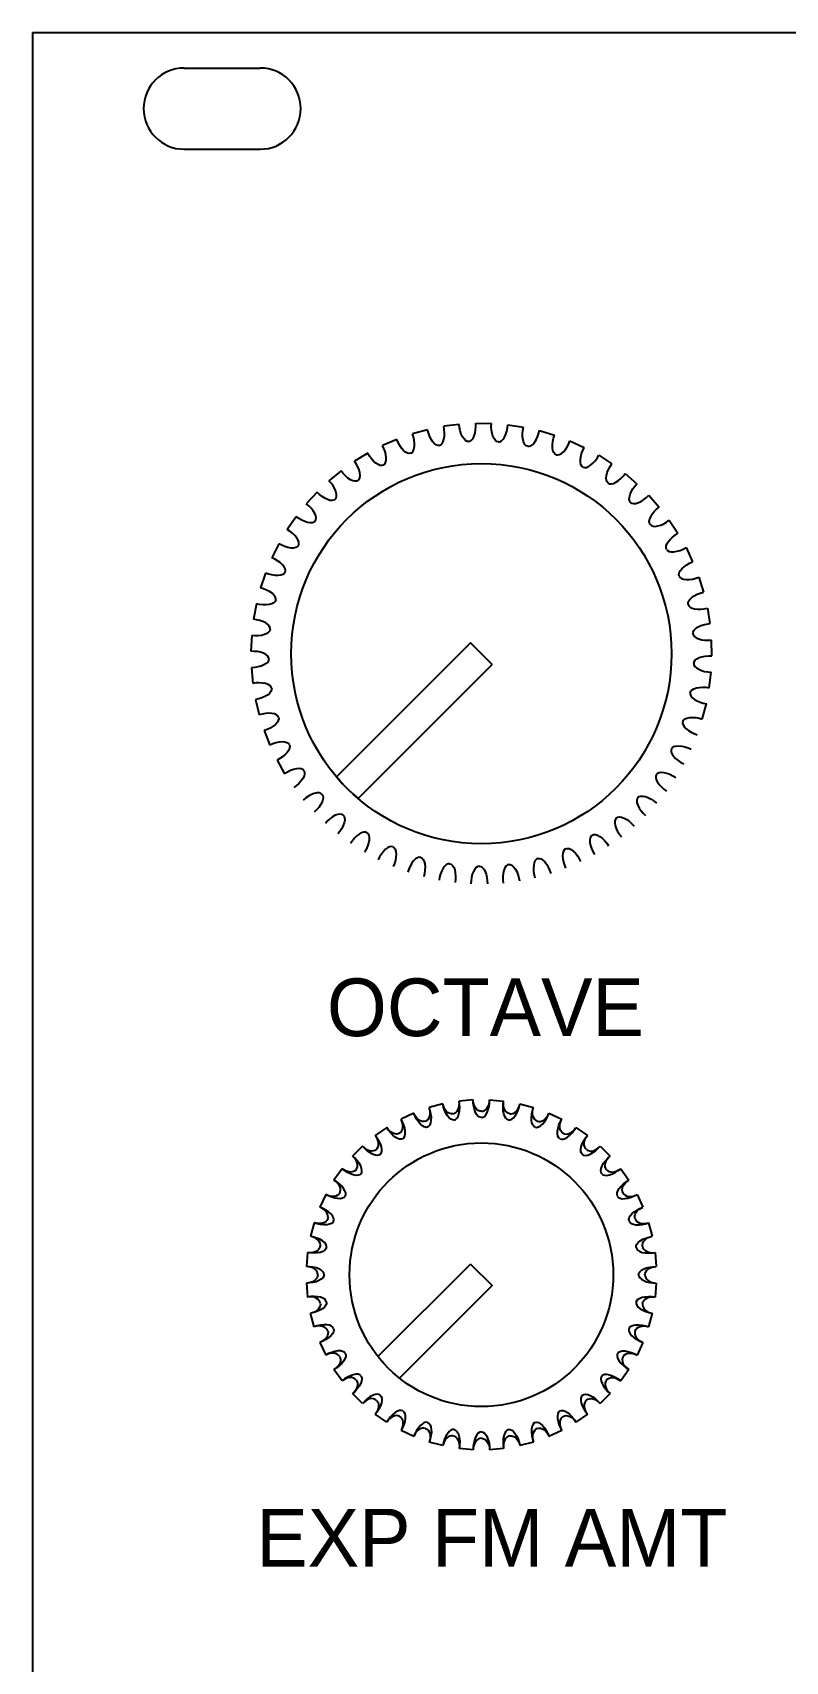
# Model space of a CAD drawing. Extents: x 0 to 71, y 0 to 128.
# Drawn here: x 0 to 29.7, y 64.2 to 128.5 of the extents above; entities that cross this region are included whole.
import ezdxf

# ---------------------------------------------------------------- set-up
doc = ezdxf.new("R2010")
doc.units = 0
doc.linetypes.add('BORDER', pattern=[0.875, 0.25, -0.125, 0.25, -0.125, 0, -0.125])
doc.layers.add('LAYER1', color=7, linetype='CONTINUOUS')
doc.styles.add('TEXT356457', font='txt', dxfattribs={"height": 0.2})
doc.styles.add('TEXT356472', font='txt', dxfattribs={"height": 0.2})

msp = doc.modelspace()

# ---------------------------------------------------------------- linework, layer by layer
at = {"layer": 'LAYER1', "color": 178}
for p, q in [((0, 128.5), (0, 0)), ((0, 128.5), (70.8, 128.5)), ((5.978, 127.1), (8.978, 127.1)), ((5.978, 127.1), (8.978, 127.1)), ((5.978, 123.9), (8.978, 123.9)), ((5.978, 123.9), (8.978, 123.9)), ((17.477, 113.089), (18.095, 113.077)), ((14.369, 112.453), (13.799, 112.212)), ((15.578, 112.834), (14.98, 112.675)), ((16.828, 113.043), (16.214, 112.969)), ((18.744, 113.031), (19.355, 112.933)), ((19.99, 112.798), (20.582, 112.616)), ((13.225, 111.907), (12.694, 111.589)), ((21.193, 112.394), (21.753, 112.131)), ((22.327, 111.826), (22.845, 111.488)), ((12.168, 111.207), (11.687, 110.819)), ((23.371, 111.106), (23.837, 110.699)), ((11.219, 110.367), (10.796, 109.915)), ((24.305, 110.247), (24.71, 109.78)), ((10.396, 109.403), (10.04, 108.897)), ((25.11, 109.267), (25.446, 108.748)), ((9.715, 108.334), (9.433, 107.783)), ((25.771, 108.185), (26.031, 107.624)), ((9.19, 107.181), (8.987, 106.596)), ((26.275, 107.021), (26.455, 106.429)), ((8.83, 105.965), (8.711, 105.358)), ((26.612, 105.798), (26.707, 105.187)), ((8.643, 104.712), (8.609, 104.094)), ((17.276, 104.424), (11.989, 99.138)), ((26.785, 103.922), (26.775, 104.54)), ((8.632, 103.444), (8.685, 102.828)), ((18.124, 103.576), (12.838, 98.289)), ((26.686, 102.658), (26.762, 103.272)), ((8.797, 102.188), (8.935, 101.585)), ((26.411, 101.421), (26.573, 102.018)), ((9.136, 100.966), (9.357, 100.388)), ((9.642, 99.804), (9.941, 99.262)), ((16.182, 86.239), (15.645, 86.095)), ((17.375, 86.4), (16.822, 86.352)), ((18.025, 86.4), (18.578, 86.352)), ((19.218, 86.239), (19.755, 86.095)), ((15.035, 85.873), (14.531, 85.638)), ((20.365, 85.873), (20.869, 85.638)), ((13.969, 85.313), (13.514, 84.995)), ((21.431, 85.313), (21.886, 84.995)), ((13.016, 84.577), (12.623, 84.184)), ((22.384, 84.577), (22.777, 84.184)), ((12.205, 83.686), (11.887, 83.232)), ((23.195, 83.686), (23.513, 83.232)), ((11.562, 82.669), (11.327, 82.165)), ((23.838, 82.669), (24.073, 82.165)), ((11.105, 81.555), (10.961, 81.018)), ((24.295, 81.555), (24.439, 81.018)), ((10.848, 80.378), (10.8, 79.825)), ((24.552, 80.378), (24.6, 79.825)), ((17.276, 79.924), (13.623, 76.272)), ((17.276, 79.924), (18.124, 79.076)), ((10.8, 79.175), (10.848, 78.622)), ((18.124, 79.076), (14.472, 75.423)), ((24.6, 79.175), (24.552, 78.622)), ((11.105, 77.446), (10.961, 77.982)), ((24.439, 77.982), (24.295, 77.446)), ((11.327, 76.835), (11.562, 76.332)), ((24.073, 76.835), (23.838, 76.332)), ((12.205, 75.314), (11.887, 75.769)), ((23.513, 75.769), (23.195, 75.314)), ((13.016, 74.423), (12.623, 74.816)), ((22.777, 74.816), (22.384, 74.423)), ((13.969, 73.687), (13.514, 74.005)), ((21.886, 74.005), (21.431, 73.687)), ((15.035, 73.127), (14.531, 73.362)), ((20.869, 73.362), (20.365, 73.127)), ((16.182, 72.761), (15.645, 72.905)), ((17.375, 72.6), (16.822, 72.648)), ((18.578, 72.648), (18.025, 72.6)), ((19.755, 72.905), (19.218, 72.761))]:
    msp.add_line(p, q, dxfattribs=at)
for points in [[(17.201, 112.368, 0), (17.259, 112.383, 0), (17.317, 112.425, 0), (17.371, 112.494, 0), (17.416, 112.588, 0), (17.45, 112.703, 0), (17.472, 112.83, 0), (17.48, 112.961, 0), (17.477, 113.089, 0)], [(14.914, 111.906, 0), (14.855, 111.897, 0), (14.785, 111.911, 0), (14.708, 111.952, 0), (14.628, 112.02, 0), (14.55, 112.111, 0), (14.479, 112.218, 0), (14.418, 112.335, 0), (14.369, 112.453, 0)], [(14.914, 111.906, 0), (14.966, 111.937, 0), (15.01, 111.993, 0), (15.042, 112.074, 0), (15.06, 112.177, 0), (15.061, 112.297, 0), (15.047, 112.425, 0), (15.019, 112.554, 0), (14.98, 112.675, 0)], [(16.042, 112.217, 0), (15.981, 112.216, 0), (15.914, 112.24, 0), (15.844, 112.291, 0), (15.774, 112.37, 0), (15.71, 112.47, 0), (15.654, 112.587, 0), (15.61, 112.711, 0), (15.578, 112.834, 0)], [(16.042, 112.217, 0), (16.097, 112.241, 0), (16.148, 112.29, 0), (16.192, 112.365, 0), (16.224, 112.465, 0), (16.242, 112.583, 0), (16.245, 112.712, 0), (16.235, 112.843, 0), (16.214, 112.969, 0)], [(17.201, 112.368, 0), (17.141, 112.375, 0), (17.079, 112.408, 0), (17.016, 112.469, 0), (16.958, 112.556, 0), (16.908, 112.665, 0), (16.869, 112.788, 0), (16.843, 112.917, 0), (16.828, 113.043, 0)], [(18.371, 112.356, 0), (18.313, 112.371, 0), (18.255, 112.413, 0), (18.201, 112.482, 0), (18.156, 112.576, 0), (18.121, 112.691, 0), (18.1, 112.818, 0), (18.092, 112.949, 0), (18.095, 113.077, 0)], [(18.371, 112.356, 0), (18.43, 112.363, 0), (18.493, 112.396, 0), (18.556, 112.457, 0), (18.614, 112.544, 0), (18.664, 112.653, 0), (18.703, 112.776, 0), (18.729, 112.905, 0), (18.744, 113.031, 0)], [(19.527, 112.181, 0), (19.472, 112.205, 0), (19.42, 112.254, 0), (19.377, 112.33, 0), (19.345, 112.429, 0), (19.327, 112.548, 0), (19.323, 112.677, 0), (19.334, 112.808, 0), (19.355, 112.933, 0)], [(19.527, 112.181, 0), (19.587, 112.18, 0), (19.654, 112.204, 0), (19.725, 112.256, 0), (19.794, 112.334, 0), (19.859, 112.435, 0), (19.915, 112.551, 0), (19.959, 112.675, 0), (19.99, 112.798, 0)], [(20.648, 111.847, 0), (20.596, 111.878, 0), (20.552, 111.934, 0), (20.52, 112.015, 0), (20.502, 112.118, 0), (20.501, 112.238, 0), (20.515, 112.366, 0), (20.543, 112.495, 0), (20.582, 112.616, 0)], [(13.841, 111.441, 0), (13.783, 111.424, 0), (13.712, 111.429, 0), (13.63, 111.459, 0), (13.542, 111.515, 0), (13.452, 111.594, 0), (13.366, 111.69, 0), (13.29, 111.797, 0), (13.225, 111.907, 0)], [(13.841, 111.441, 0), (13.888, 111.479, 0), (13.923, 111.541, 0), (13.944, 111.626, 0), (13.948, 111.73, 0), (13.932, 111.849, 0), (13.9, 111.974, 0), (13.854, 112.097, 0), (13.799, 112.212, 0)], [(20.648, 111.847, 0), (20.707, 111.838, 0), (20.777, 111.852, 0), (20.854, 111.894, 0), (20.934, 111.961, 0), (21.012, 112.052, 0), (21.083, 112.159, 0), (21.144, 112.276, 0), (21.193, 112.394, 0)], [(21.711, 111.36, 0), (21.665, 111.399, 0), (21.629, 111.46, 0), (21.608, 111.545, 0), (21.605, 111.649, 0), (21.62, 111.768, 0), (21.652, 111.893, 0), (21.698, 112.016, 0), (21.753, 112.131, 0)], [(21.711, 111.36, 0), (21.769, 111.343, 0), (21.84, 111.348, 0), (21.922, 111.378, 0), (22.01, 111.434, 0), (22.1, 111.513, 0), (22.186, 111.609, 0), (22.262, 111.716, 0), (22.327, 111.826, 0)], [(12.843, 110.832, 0), (12.788, 110.807, 0), (12.717, 110.801, 0), (12.632, 110.82, 0), (12.536, 110.863, 0), (12.436, 110.929, 0), (12.338, 111.012, 0), (12.248, 111.107, 0), (12.168, 111.207, 0)], [(12.843, 110.832, 0), (12.884, 110.876, 0), (12.911, 110.942, 0), (12.92, 111.029, 0), (12.908, 111.133, 0), (12.877, 111.248, 0), (12.827, 111.367, 0), (12.765, 111.483, 0), (12.694, 111.589, 0)], [(22.697, 110.731, 0), (22.656, 110.775, 0), (22.629, 110.841, 0), (22.62, 110.927, 0), (22.631, 111.032, 0), (22.663, 111.147, 0), (22.712, 111.266, 0), (22.775, 111.382, 0), (22.845, 111.488, 0)], [(11.939, 110.089, 0), (11.974, 110.139, 0), (11.991, 110.208, 0), (11.988, 110.295, 0), (11.962, 110.397, 0), (11.915, 110.506, 0), (11.849, 110.618, 0), (11.771, 110.723, 0), (11.687, 110.819, 0)], [(22.697, 110.731, 0), (22.751, 110.705, 0), (22.822, 110.7, 0), (22.907, 110.718, 0), (23.003, 110.761, 0), (23.103, 110.827, 0), (23.201, 110.911, 0), (23.292, 111.006, 0), (23.371, 111.106, 0)], [(23.585, 109.97, 0), (23.55, 110.019, 0), (23.533, 110.088, 0), (23.536, 110.175, 0), (23.562, 110.277, 0), (23.609, 110.387, 0), (23.675, 110.498, 0), (23.753, 110.604, 0), (23.837, 110.699, 0)], [(11.148, 109.228, 0), (11.175, 109.282, 0), (11.183, 109.353, 0), (11.167, 109.439, 0), (11.128, 109.536, 0), (11.066, 109.638, 0), (10.985, 109.739, 0), (10.893, 109.833, 0), (10.796, 109.915, 0)], [(11.939, 110.089, 0), (11.889, 110.057, 0), (11.819, 110.042, 0), (11.732, 110.048, 0), (11.632, 110.077, 0), (11.523, 110.129, 0), (11.415, 110.198, 0), (11.312, 110.279, 0), (11.219, 110.367, 0)], [(23.585, 109.97, 0), (23.635, 109.937, 0), (23.705, 109.922, 0), (23.792, 109.928, 0), (23.892, 109.958, 0), (24.001, 110.009, 0), (24.109, 110.078, 0), (24.212, 110.16, 0), (24.305, 110.247, 0)], [(11.148, 109.228, 0), (11.102, 109.189, 0), (11.036, 109.164, 0), (10.949, 109.159, 0), (10.845, 109.174, 0), (10.731, 109.209, 0), (10.613, 109.263, 0), (10.5, 109.329, 0), (10.396, 109.403, 0)], [(24.358, 109.093, 0), (24.331, 109.146, 0), (24.323, 109.217, 0), (24.339, 109.303, 0), (24.378, 109.4, 0), (24.441, 109.502, 0), (24.521, 109.603, 0), (24.613, 109.697, 0), (24.71, 109.78, 0)], [(24.358, 109.093, 0), (24.404, 109.053, 0), (24.471, 109.029, 0), (24.558, 109.023, 0), (24.661, 109.038, 0), (24.776, 109.073, 0), (24.893, 109.127, 0), (25.006, 109.193, 0), (25.11, 109.267, 0)], [(10.484, 108.266, 0), (10.503, 108.323, 0), (10.501, 108.394, 0), (10.474, 108.477, 0), (10.421, 108.567, 0), (10.345, 108.66, 0), (10.252, 108.749, 0), (10.148, 108.829, 0), (10.04, 108.897, 0)], [(25.002, 108.116, 0), (24.983, 108.173, 0), (24.985, 108.245, 0), (25.012, 108.327, 0), (25.065, 108.418, 0), (25.141, 108.51, 0), (25.234, 108.599, 0), (25.338, 108.68, 0), (25.446, 108.748, 0)], [(10.484, 108.266, 0), (10.444, 108.22, 0), (10.382, 108.187, 0), (10.296, 108.169, 0), (10.192, 108.169, 0), (10.073, 108.189, 0), (9.95, 108.225, 0), (9.828, 108.275, 0), (9.715, 108.334, 0)], [(25.002, 108.116, 0), (25.042, 108.071, 0), (25.105, 108.037, 0), (25.19, 108.019, 0), (25.295, 108.02, 0), (25.413, 108.039, 0), (25.536, 108.076, 0), (25.658, 108.126, 0), (25.771, 108.185, 0)], [(9.961, 107.22, 0), (9.972, 107.279, 0), (9.96, 107.349, 0), (9.921, 107.427, 0), (9.856, 107.51, 0), (9.768, 107.591, 0), (9.664, 107.666, 0), (9.549, 107.731, 0), (9.433, 107.783, 0)], [(25.504, 107.06, 0), (25.493, 107.119, 0), (25.505, 107.189, 0), (25.543, 107.268, 0), (25.608, 107.35, 0), (25.696, 107.431, 0), (25.801, 107.506, 0), (25.915, 107.571, 0), (26.031, 107.624, 0)], [(9.961, 107.22, 0), (9.928, 107.169, 0), (9.87, 107.127, 0), (9.788, 107.098, 0), (9.684, 107.084, 0), (9.565, 107.086, 0), (9.437, 107.105, 0), (9.31, 107.138, 0), (9.19, 107.181, 0)], [(25.504, 107.06, 0), (25.537, 107.01, 0), (25.594, 106.968, 0), (25.676, 106.938, 0), (25.78, 106.924, 0), (25.9, 106.927, 0), (26.027, 106.946, 0), (26.155, 106.978, 0), (26.275, 107.021, 0)], [(9.588, 106.111, 0), (9.562, 106.057, 0), (9.511, 106.007, 0), (9.434, 105.967, 0), (9.333, 105.938, 0), (9.214, 105.924, 0), (9.085, 105.925, 0), (8.955, 105.94, 0), (8.83, 105.965, 0)], [(9.588, 106.111, 0), (9.591, 106.172, 0), (9.569, 106.239, 0), (9.52, 106.312, 0), (9.444, 106.384, 0), (9.346, 106.452, 0), (9.232, 106.512, 0), (9.109, 106.56, 0), (8.987, 106.596, 0)], [(25.854, 105.944, 0), (25.851, 106.004, 0), (25.873, 106.072, 0), (25.922, 106.144, 0), (25.997, 106.217, 0), (26.096, 106.285, 0), (26.21, 106.344, 0), (26.332, 106.393, 0), (26.455, 106.429, 0)], [(25.854, 105.944, 0), (25.88, 105.89, 0), (25.931, 105.84, 0), (26.008, 105.799, 0), (26.109, 105.771, 0), (26.227, 105.757, 0), (26.356, 105.758, 0), (26.487, 105.773, 0), (26.612, 105.798, 0)], [(9.373, 104.962, 0), (9.355, 104.904, 0), (9.311, 104.848, 0), (9.241, 104.797, 0), (9.145, 104.755, 0), (9.029, 104.724, 0), (8.901, 104.708, 0), (8.77, 104.704, 0), (8.643, 104.712, 0)], [(9.373, 104.962, 0), (9.367, 105.022, 0), (9.336, 105.086, 0), (9.278, 105.151, 0), (9.193, 105.212, 0), (9.086, 105.266, 0), (8.964, 105.309, 0), (8.837, 105.34, 0), (8.711, 105.358, 0)], [(26.045, 104.79, 0), (26.051, 104.85, 0), (26.082, 104.915, 0), (26.14, 104.979, 0), (26.225, 105.04, 0), (26.332, 105.094, 0), (26.454, 105.137, 0), (26.581, 105.168, 0), (26.707, 105.187, 0)], [(26.045, 104.79, 0), (26.063, 104.733, 0), (26.107, 104.677, 0), (26.177, 104.626, 0), (26.273, 104.583, 0), (26.389, 104.553, 0), (26.517, 104.536, 0), (26.648, 104.532, 0), (26.775, 104.54, 0)], [(9.32, 103.794, 0), (9.306, 103.852, 0), (9.267, 103.911, 0), (9.2, 103.967, 0), (9.107, 104.016, 0), (8.994, 104.054, 0), (8.867, 104.08, 0), (8.737, 104.093, 0), (8.609, 104.094, 0)], [(18.124, 103.576, 0), (17.276, 104.424, 0), (11.989, 99.138, 0), (12.227, 98.873, 0), (12.476, 98.619, 0), (12.737, 98.377, 0), (12.838, 98.289, 0), (18.124, 103.576, 0)], [(9.32, 103.794, 0), (9.31, 103.734, 0), (9.275, 103.672, 0), (9.212, 103.612, 0), (9.123, 103.557, 0), (9.013, 103.511, 0), (8.888, 103.476, 0), (8.759, 103.454, 0), (8.632, 103.444, 0)], [(26.074, 103.621, 0), (26.088, 103.68, 0), (26.127, 103.739, 0), (26.194, 103.795, 0), (26.287, 103.844, 0), (26.4, 103.882, 0), (26.527, 103.908, 0), (26.657, 103.921, 0), (26.785, 103.922, 0)], [(26.074, 103.621, 0), (26.084, 103.562, 0), (26.119, 103.5, 0), (26.182, 103.44, 0), (26.271, 103.385, 0), (26.381, 103.338, 0), (26.506, 103.304, 0), (26.635, 103.282, 0), (26.762, 103.272, 0)], [(9.43, 102.629, 0), (9.409, 102.686, 0), (9.361, 102.739, 0), (9.287, 102.785, 0), (9.188, 102.82, 0), (9.071, 102.842, 0), (8.942, 102.85, 0), (8.811, 102.845, 0), (8.685, 102.828, 0)], [(9.43, 102.629, 0), (9.429, 102.569, 0), (9.403, 102.503, 0), (9.349, 102.434, 0), (9.268, 102.367, 0), (9.165, 102.306, 0), (9.047, 102.255, 0), (8.922, 102.215, 0), (8.797, 102.188, 0)], [(25.94, 102.46, 0), (25.962, 102.516, 0), (26.009, 102.569, 0), (26.083, 102.615, 0), (26.182, 102.65, 0), (26.299, 102.672, 0), (26.428, 102.68, 0), (26.559, 102.675, 0), (26.686, 102.658, 0)], [(25.94, 102.46, 0), (25.941, 102.399, 0), (25.967, 102.333, 0), (26.021, 102.265, 0), (26.102, 102.198, 0), (26.205, 102.137, 0), (26.323, 102.085, 0), (26.448, 102.045, 0), (26.573, 102.018, 0)], [(9.702, 101.492, 0), (9.672, 101.544, 0), (9.618, 101.59, 0), (9.538, 101.626, 0), (9.435, 101.647, 0), (9.316, 101.652, 0), (9.187, 101.642, 0), (9.058, 101.619, 0), (8.935, 101.585, 0)], [(9.702, 101.492, 0), (9.709, 101.432, 0), (9.692, 101.363, 0), (9.648, 101.287, 0), (9.578, 101.21, 0), (9.484, 101.135, 0), (9.374, 101.068, 0), (9.256, 101.011, 0), (9.136, 100.966, 0)], [(25.645, 101.328, 0), (25.638, 101.268, 0), (25.655, 101.199, 0), (25.699, 101.123, 0), (25.769, 101.046, 0), (25.863, 100.971, 0), (25.973, 100.904, 0), (26.091, 100.847, 0), (26.21, 100.802, 0)], [(25.645, 101.328, 0), (25.675, 101.38, 0), (25.729, 101.426, 0), (25.809, 101.462, 0), (25.911, 101.483, 0), (26.031, 101.489, 0), (26.159, 101.479, 0), (26.289, 101.455, 0), (26.411, 101.421, 0)], [(10.128, 100.403, 0), (10.092, 100.451, 0), (10.032, 100.489, 0), (9.948, 100.513, 0), (9.843, 100.52, 0), (9.724, 100.508, 0), (9.598, 100.481, 0), (9.474, 100.439, 0), (9.357, 100.388, 0)], [(10.128, 100.403, 0), (10.144, 100.345, 0), (10.137, 100.274, 0), (10.104, 100.193, 0), (10.045, 100.107, 0), (9.963, 100.02, 0), (9.863, 99.937, 0), (9.754, 99.865, 0), (9.642, 99.804, 0)], [(25.196, 100.248, 0), (25.181, 100.19, 0), (25.188, 100.119, 0), (25.221, 100.038, 0), (25.28, 99.952, 0), (25.362, 99.865, 0), (25.461, 99.783, 0), (25.571, 99.71, 0), (25.683, 99.649, 0)], [(25.196, 100.248, 0), (25.232, 100.296, 0), (25.293, 100.334, 0), (25.376, 100.358, 0), (25.481, 100.365, 0), (25.6, 100.354, 0), (25.726, 100.326, 0), (25.851, 100.284, 0), (25.968, 100.233, 0)], [(10.703, 99.384, 0), (10.66, 99.427, 0), (10.595, 99.456, 0), (10.509, 99.468, 0), (10.404, 99.46, 0), (10.288, 99.432, 0), (10.167, 99.387, 0), (10.049, 99.329, 0), (9.941, 99.262, 0)], [(10.703, 99.384, 0), (10.726, 99.329, 0), (10.729, 99.258, 0), (10.708, 99.173, 0), (10.661, 99.079, 0), (10.592, 98.981, 0), (10.505, 98.886, 0), (10.407, 98.799, 0), (10.304, 98.723, 0)], [(24.601, 99.241, 0), (24.577, 99.186, 0), (24.575, 99.115, 0), (24.596, 99.03, 0), (24.642, 98.936, 0), (24.712, 98.839, 0), (24.799, 98.743, 0), (24.897, 98.656, 0), (24.999, 98.58, 0)], [(24.601, 99.241, 0), (24.644, 99.284, 0), (24.708, 99.313, 0), (24.795, 99.325, 0), (24.899, 99.317, 0), (25.016, 99.29, 0), (25.137, 99.244, 0), (25.254, 99.186, 0), (25.363, 99.119, 0)], [(11.413, 98.455, 0), (11.365, 98.491, 0), (11.297, 98.511, 0), (11.209, 98.511, 0), (11.107, 98.489, 0), (10.996, 98.445, 0), (10.882, 98.384, 0), (10.774, 98.31, 0), (10.676, 98.228, 0)], [(11.413, 98.455, 0), (11.444, 98.404, 0), (11.457, 98.334, 0), (11.447, 98.247, 0), (11.415, 98.147, 0), (11.36, 98.041, 0), (11.287, 97.935, 0), (11.201, 97.835, 0), (11.111, 97.745, 0)], [(23.871, 98.327, 0), (23.841, 98.276, 0), (23.828, 98.206, 0), (23.837, 98.119, 0), (23.87, 98.019, 0), (23.925, 97.913, 0), (23.998, 97.807, 0), (24.083, 97.707, 0), (24.174, 97.617, 0)], [(23.871, 98.327, 0), (23.92, 98.363, 0), (23.988, 98.383, 0), (24.075, 98.383, 0), (24.178, 98.361, 0), (24.289, 98.317, 0), (24.402, 98.256, 0), (24.511, 98.182, 0), (24.609, 98.1, 0)], [(12.246, 97.634, 0), (12.193, 97.663, 0), (12.123, 97.674, 0), (12.037, 97.661, 0), (11.938, 97.625, 0), (11.834, 97.566, 0), (11.73, 97.49, 0), (11.633, 97.401, 0), (11.547, 97.307, 0)], [(12.246, 97.634, 0), (12.284, 97.587, 0), (12.306, 97.52, 0), (12.309, 97.433, 0), (12.29, 97.33, 0), (12.251, 97.217, 0), (12.193, 97.101, 0), (12.123, 96.99, 0), (12.045, 96.889, 0)], [(23.022, 97.524, 0), (22.984, 97.477, 0), (22.962, 97.409, 0), (22.959, 97.322, 0), (22.978, 97.219, 0), (23.017, 97.106, 0), (23.075, 96.99, 0), (23.145, 96.879, 0), (23.223, 96.778, 0)], [(23.022, 97.524, 0), (23.075, 97.553, 0), (23.145, 97.563, 0), (23.231, 97.55, 0), (23.33, 97.514, 0), (23.434, 97.456, 0), (23.538, 97.379, 0), (23.635, 97.29, 0), (23.721, 97.196, 0)], [(13.185, 96.937, 0), (13.129, 96.959, 0), (13.058, 96.959, 0), (12.974, 96.935, 0), (12.882, 96.885, 0), (12.786, 96.813, 0), (12.694, 96.722, 0), (12.611, 96.621, 0), (12.539, 96.516, 0)], [(13.185, 96.937, 0), (13.229, 96.896, 0), (13.26, 96.832, 0), (13.275, 96.746, 0), (13.271, 96.642, 0), (13.248, 96.524, 0), (13.207, 96.402, 0), (13.153, 96.282, 0), (13.09, 96.171, 0)], [(14.212, 96.378, 0), (14.153, 96.391, 0), (14.083, 96.381, 0), (14.003, 96.346, 0), (13.919, 96.284, 0), (13.835, 96.199, 0), (13.756, 96.096, 0), (13.687, 95.984, 0), (13.63, 95.87, 0)], [(14.212, 96.378, 0), (14.261, 96.343, 0), (14.301, 96.284, 0), (14.328, 96.201, 0), (14.338, 96.097, 0), (14.332, 95.977, 0), (14.308, 95.851, 0), (14.271, 95.724, 0), (14.224, 95.606, 0)], [(22.069, 96.846, 0), (22.025, 96.805, 0), (21.993, 96.741, 0), (21.978, 96.655, 0), (21.983, 96.55, 0), (22.006, 96.433, 0), (22.047, 96.311, 0), (22.101, 96.191, 0), (22.164, 96.08, 0)], [(22.069, 96.846, 0), (22.125, 96.867, 0), (22.196, 96.868, 0), (22.28, 96.843, 0), (22.372, 96.794, 0), (22.467, 96.721, 0), (22.559, 96.631, 0), (22.643, 96.53, 0), (22.715, 96.425, 0)], [(15.307, 95.966, 0), (15.247, 95.971, 0), (15.178, 95.952, 0), (15.104, 95.906, 0), (15.029, 95.833, 0), (14.958, 95.737, 0), (14.894, 95.624, 0), (14.842, 95.504, 0), (14.801, 95.383, 0)], [(15.307, 95.966, 0), (15.36, 95.939, 0), (15.408, 95.886, 0), (15.446, 95.808, 0), (15.471, 95.706, 0), (15.481, 95.587, 0), (15.475, 95.458, 0), (15.456, 95.328, 0), (15.426, 95.204, 0)], [(19.928, 95.919, 0), (19.874, 95.891, 0), (19.826, 95.839, 0), (19.788, 95.76, 0), (19.763, 95.658, 0), (19.753, 95.539, 0), (19.759, 95.41, 0), (19.778, 95.28, 0), (19.808, 95.156, 0)], [(19.928, 95.919, 0), (19.988, 95.924, 0), (20.056, 95.905, 0), (20.13, 95.858, 0), (20.205, 95.785, 0), (20.276, 95.689, 0), (20.34, 95.577, 0), (20.393, 95.456, 0), (20.433, 95.336, 0)], [(21.031, 96.308, 0), (20.981, 96.273, 0), (20.941, 96.214, 0), (20.915, 96.131, 0), (20.904, 96.027, 0), (20.911, 95.907, 0), (20.934, 95.78, 0), (20.972, 95.654, 0), (21.018, 95.536, 0)], [(21.031, 96.308, 0), (21.089, 96.321, 0), (21.16, 96.311, 0), (21.239, 96.276, 0), (21.324, 96.214, 0), (21.408, 96.129, 0), (21.487, 96.026, 0), (21.555, 95.914, 0), (21.612, 95.8, 0)], [(16.448, 95.712, 0), (16.388, 95.708, 0), (16.323, 95.679, 0), (16.256, 95.623, 0), (16.192, 95.54, 0), (16.135, 95.435, 0), (16.087, 95.315, 0), (16.052, 95.189, 0), (16.029, 95.064, 0)], [(16.448, 95.712, 0), (16.505, 95.692, 0), (16.56, 95.646, 0), (16.608, 95.574, 0), (16.647, 95.476, 0), (16.673, 95.36, 0), (16.686, 95.231, 0), (16.685, 95.1, 0), (16.673, 94.973, 0)], [(17.614, 95.618, 0), (17.555, 95.606, 0), (17.494, 95.569, 0), (17.436, 95.504, 0), (17.384, 95.413, 0), (17.342, 95.301, 0), (17.312, 95.175, 0), (17.294, 95.045, 0), (17.289, 94.918, 0)], [(17.614, 95.618, 0), (17.673, 95.606, 0), (17.733, 95.569, 0), (17.792, 95.504, 0), (17.844, 95.413, 0), (17.886, 95.301, 0), (17.916, 95.175, 0), (17.933, 95.045, 0), (17.939, 94.918, 0)], [(18.781, 95.688, 0), (18.724, 95.668, 0), (18.67, 95.622, 0), (18.621, 95.55, 0), (18.582, 95.452, 0), (18.556, 95.336, 0), (18.544, 95.207, 0), (18.544, 95.076, 0), (18.557, 94.949, 0)], [(18.781, 95.688, 0), (18.841, 95.684, 0), (18.906, 95.655, 0), (18.973, 95.599, 0), (19.037, 95.516, 0), (19.095, 95.411, 0), (19.142, 95.291, 0), (19.177, 95.165, 0), (19.2, 95.04, 0)], [(15.494, 85.561, 0), (15.547, 85.588, 0), (15.596, 85.632, 0), (15.636, 85.691, 0), (15.665, 85.764, 0), (15.68, 85.846, 0), (15.681, 85.932, 0), (15.668, 86.016, 0), (15.645, 86.095, 0)], [(15.579, 85.326, 0), (15.631, 85.357, 0), (15.675, 85.413, 0), (15.708, 85.494, 0), (15.725, 85.598, 0), (15.727, 85.717, 0), (15.712, 85.845, 0), (15.684, 85.974, 0), (15.645, 86.095, 0)], [(16.58, 85.852, 0), (16.52, 85.849, 0), (16.457, 85.862, 0), (16.392, 85.893, 0), (16.331, 85.942, 0), (16.277, 86.006, 0), (16.233, 86.08, 0), (16.201, 86.159, 0), (16.182, 86.239, 0)], [(16.623, 85.606, 0), (16.563, 85.607, 0), (16.497, 85.634, 0), (16.428, 85.687, 0), (16.361, 85.768, 0), (16.3, 85.871, 0), (16.249, 85.989, 0), (16.209, 86.114, 0), (16.182, 86.239, 0)], [(16.58, 85.852, 0), (16.637, 85.87, 0), (16.692, 85.904, 0), (16.742, 85.955, 0), (16.783, 86.022, 0), (16.812, 86.1, 0), (16.828, 86.185, 0), (16.831, 86.27, 0), (16.822, 86.352, 0)], [(16.623, 85.606, 0), (16.68, 85.628, 0), (16.733, 85.675, 0), (16.779, 85.749, 0), (16.814, 85.848, 0), (16.836, 85.965, 0), (16.844, 86.094, 0), (16.839, 86.225, 0), (16.822, 86.352, 0)], [(17.7, 85.7, 0), (17.641, 85.712, 0), (17.58, 85.749, 0), (17.522, 85.814, 0), (17.47, 85.905, 0), (17.428, 86.017, 0), (17.398, 86.143, 0), (17.38, 86.273, 0), (17.375, 86.4, 0)], [(17.7, 85.95, 0), (17.641, 85.958, 0), (17.58, 85.982, 0), (17.522, 86.023, 0), (17.47, 86.082, 0), (17.428, 86.154, 0), (17.398, 86.235, 0), (17.38, 86.318, 0), (17.375, 86.4, 0)], [(17.7, 85.7, 0), (17.759, 85.712, 0), (17.82, 85.749, 0), (17.878, 85.814, 0), (17.93, 85.905, 0), (17.972, 86.017, 0), (18.002, 86.143, 0), (18.02, 86.273, 0), (18.025, 86.4, 0)], [(17.7, 85.95, 0), (17.759, 85.958, 0), (17.82, 85.982, 0), (17.878, 86.023, 0), (17.93, 86.082, 0), (17.972, 86.154, 0), (18.002, 86.235, 0), (18.02, 86.318, 0), (18.025, 86.4, 0)], [(18.777, 85.606, 0), (18.72, 85.628, 0), (18.667, 85.675, 0), (18.621, 85.749, 0), (18.586, 85.848, 0), (18.564, 85.965, 0), (18.556, 86.094, 0), (18.561, 86.225, 0), (18.578, 86.352, 0)], [(18.82, 85.852, 0), (18.763, 85.87, 0), (18.708, 85.904, 0), (18.658, 85.955, 0), (18.617, 86.022, 0), (18.588, 86.1, 0), (18.572, 86.185, 0), (18.569, 86.27, 0), (18.578, 86.352, 0)], [(18.777, 85.606, 0), (18.837, 85.607, 0), (18.903, 85.634, 0), (18.972, 85.687, 0), (19.039, 85.768, 0), (19.1, 85.871, 0), (19.151, 85.989, 0), (19.191, 86.114, 0), (19.218, 86.239, 0)], [(18.82, 85.852, 0), (18.88, 85.849, 0), (18.943, 85.862, 0), (19.008, 85.893, 0), (19.069, 85.942, 0), (19.123, 86.006, 0), (19.167, 86.08, 0), (19.199, 86.159, 0), (19.218, 86.239, 0)], [(19.821, 85.326, 0), (19.769, 85.357, 0), (19.725, 85.413, 0), (19.692, 85.494, 0), (19.675, 85.598, 0), (19.673, 85.717, 0), (19.688, 85.845, 0), (19.716, 85.974, 0), (19.755, 86.095, 0)], [(19.906, 85.561, 0), (19.853, 85.588, 0), (19.804, 85.632, 0), (19.764, 85.691, 0), (19.735, 85.764, 0), (19.72, 85.846, 0), (19.719, 85.932, 0), (19.732, 86.016, 0), (19.755, 86.095, 0)], [(14.475, 85.086, 0), (14.522, 85.122, 0), (14.563, 85.173, 0), (14.592, 85.238, 0), (14.608, 85.315, 0), (14.609, 85.398, 0), (14.594, 85.483, 0), (14.568, 85.565, 0), (14.531, 85.638, 0)], [(14.6, 84.869, 0), (14.645, 84.909, 0), (14.679, 84.972, 0), (14.697, 85.057, 0), (14.696, 85.162, 0), (14.677, 85.28, 0), (14.64, 85.404, 0), (14.59, 85.525, 0), (14.531, 85.638, 0)], [(15.494, 85.561, 0), (15.436, 85.548, 0), (15.371, 85.55, 0), (15.302, 85.569, 0), (15.233, 85.606, 0), (15.169, 85.66, 0), (15.113, 85.725, 0), (15.068, 85.798, 0), (15.035, 85.873, 0)], [(15.579, 85.326, 0), (15.52, 85.317, 0), (15.45, 85.331, 0), (15.373, 85.373, 0), (15.293, 85.44, 0), (15.215, 85.531, 0), (15.144, 85.639, 0), (15.083, 85.755, 0), (15.035, 85.873, 0)], [(19.821, 85.326, 0), (19.88, 85.317, 0), (19.95, 85.331, 0), (20.027, 85.373, 0), (20.107, 85.44, 0), (20.185, 85.531, 0), (20.256, 85.639, 0), (20.317, 85.755, 0), (20.365, 85.873, 0)], [(19.906, 85.561, 0), (19.964, 85.548, 0), (20.029, 85.55, 0), (20.098, 85.569, 0), (20.167, 85.606, 0), (20.231, 85.66, 0), (20.287, 85.725, 0), (20.332, 85.798, 0), (20.365, 85.873, 0)], [(20.8, 84.869, 0), (20.755, 84.909, 0), (20.721, 84.972, 0), (20.703, 85.057, 0), (20.704, 85.162, 0), (20.723, 85.28, 0), (20.76, 85.404, 0), (20.81, 85.525, 0), (20.869, 85.638, 0)], [(20.925, 85.086, 0), (20.878, 85.122, 0), (20.837, 85.173, 0), (20.808, 85.238, 0), (20.792, 85.315, 0), (20.791, 85.398, 0), (20.806, 85.483, 0), (20.832, 85.565, 0), (20.869, 85.638, 0)], [(13.554, 84.441, 0), (13.594, 84.485, 0), (13.625, 84.542, 0), (13.643, 84.612, 0), (13.645, 84.69, 0), (13.631, 84.772, 0), (13.603, 84.853, 0), (13.562, 84.929, 0), (13.514, 84.995, 0)], [(13.715, 84.25, 0), (13.752, 84.297, 0), (13.775, 84.364, 0), (13.778, 84.451, 0), (13.759, 84.554, 0), (13.719, 84.667, 0), (13.662, 84.783, 0), (13.591, 84.894, 0), (13.514, 84.995, 0)], [(14.475, 85.086, 0), (14.42, 85.063, 0), (14.356, 85.054, 0), (14.284, 85.061, 0), (14.21, 85.085, 0), (14.138, 85.126, 0), (14.071, 85.181, 0), (14.014, 85.245, 0), (13.969, 85.313, 0)], [(14.6, 84.869, 0), (14.543, 84.85, 0), (14.472, 84.852, 0), (14.389, 84.879, 0), (14.298, 84.932, 0), (14.206, 85.008, 0), (14.117, 85.102, 0), (14.037, 85.206, 0), (13.969, 85.313, 0)], [(20.8, 84.869, 0), (20.857, 84.85, 0), (20.928, 84.852, 0), (21.011, 84.879, 0), (21.102, 84.932, 0), (21.194, 85.008, 0), (21.283, 85.102, 0), (21.363, 85.206, 0), (21.431, 85.313, 0)], [(20.925, 85.086, 0), (20.98, 85.063, 0), (21.044, 85.054, 0), (21.116, 85.061, 0), (21.19, 85.085, 0), (21.262, 85.126, 0), (21.329, 85.181, 0), (21.386, 85.245, 0), (21.431, 85.313, 0)], [(21.685, 84.25, 0), (21.648, 84.297, 0), (21.625, 84.364, 0), (21.622, 84.451, 0), (21.641, 84.554, 0), (21.681, 84.667, 0), (21.738, 84.783, 0), (21.809, 84.894, 0), (21.886, 84.995, 0)], [(21.846, 84.441, 0), (21.806, 84.485, 0), (21.775, 84.542, 0), (21.757, 84.612, 0), (21.755, 84.69, 0), (21.769, 84.772, 0), (21.797, 84.853, 0), (21.838, 84.929, 0), (21.886, 84.995, 0)], [(12.759, 83.646, 0), (12.791, 83.696, 0), (12.812, 83.758, 0), (12.817, 83.829, 0), (12.806, 83.907, 0), (12.778, 83.985, 0), (12.735, 84.06, 0), (12.682, 84.128, 0), (12.623, 84.184, 0)], [(12.951, 83.485, 0), (12.98, 83.538, 0), (12.99, 83.609, 0), (12.977, 83.695, 0), (12.941, 83.793, 0), (12.882, 83.898, 0), (12.806, 84.001, 0), (12.717, 84.098, 0), (12.623, 84.184, 0)], [(13.554, 84.441, 0), (13.504, 84.409, 0), (13.442, 84.388, 0), (13.371, 84.383, 0), (13.293, 84.394, 0), (13.215, 84.422, 0), (13.14, 84.465, 0), (13.073, 84.518, 0), (13.016, 84.577, 0)], [(13.715, 84.25, 0), (13.662, 84.221, 0), (13.592, 84.21, 0), (13.505, 84.223, 0), (13.407, 84.259, 0), (13.303, 84.318, 0), (13.199, 84.394, 0), (13.102, 84.483, 0), (13.016, 84.577, 0)], [(21.685, 84.25, 0), (21.738, 84.221, 0), (21.808, 84.21, 0), (21.895, 84.223, 0), (21.993, 84.259, 0), (22.097, 84.318, 0), (22.201, 84.394, 0), (22.298, 84.483, 0), (22.384, 84.577, 0)], [(21.846, 84.441, 0), (21.896, 84.409, 0), (21.958, 84.388, 0), (22.029, 84.383, 0), (22.107, 84.394, 0), (22.185, 84.422, 0), (22.26, 84.465, 0), (22.327, 84.518, 0), (22.384, 84.577, 0)], [(22.449, 83.485, 0), (22.42, 83.538, 0), (22.41, 83.609, 0), (22.423, 83.695, 0), (22.459, 83.793, 0), (22.518, 83.898, 0), (22.594, 84.001, 0), (22.683, 84.098, 0), (22.777, 84.184, 0)], [(22.641, 83.646, 0), (22.609, 83.696, 0), (22.588, 83.758, 0), (22.583, 83.829, 0), (22.594, 83.907, 0), (22.622, 83.985, 0), (22.665, 84.06, 0), (22.718, 84.128, 0), (22.777, 84.184, 0)], [(12.759, 83.646, 0), (12.715, 83.606, 0), (12.658, 83.575, 0), (12.589, 83.557, 0), (12.51, 83.555, 0), (12.428, 83.569, 0), (12.347, 83.597, 0), (12.272, 83.638, 0), (12.205, 83.686, 0)], [(12.951, 83.485, 0), (12.904, 83.448, 0), (12.836, 83.425, 0), (12.749, 83.423, 0), (12.646, 83.441, 0), (12.533, 83.481, 0), (12.417, 83.538, 0), (12.306, 83.609, 0), (12.205, 83.686, 0)], [(22.449, 83.485, 0), (22.496, 83.448, 0), (22.564, 83.425, 0), (22.651, 83.423, 0), (22.754, 83.441, 0), (22.867, 83.481, 0), (22.983, 83.538, 0), (23.094, 83.609, 0), (23.195, 83.686, 0)], [(22.641, 83.646, 0), (22.685, 83.606, 0), (22.742, 83.575, 0), (22.811, 83.557, 0), (22.89, 83.555, 0), (22.972, 83.569, 0), (23.053, 83.597, 0), (23.128, 83.638, 0), (23.195, 83.686, 0)], [(12.114, 82.725, 0), (12.137, 82.78, 0), (12.147, 82.844, 0), (12.139, 82.916, 0), (12.115, 82.99, 0), (12.074, 83.063, 0), (12.019, 83.129, 0), (11.955, 83.186, 0), (11.887, 83.232, 0)], [(12.331, 82.6, 0), (12.35, 82.657, 0), (12.348, 82.728, 0), (12.321, 82.811, 0), (12.268, 82.902, 0), (12.192, 82.994, 0), (12.099, 83.083, 0), (11.994, 83.163, 0), (11.887, 83.232, 0)], [(23.069, 82.6, 0), (23.05, 82.657, 0), (23.052, 82.728, 0), (23.079, 82.811, 0), (23.132, 82.902, 0), (23.208, 82.994, 0), (23.301, 83.083, 0), (23.406, 83.163, 0), (23.513, 83.232, 0)], [(23.286, 82.725, 0), (23.263, 82.78, 0), (23.253, 82.844, 0), (23.261, 82.916, 0), (23.285, 82.99, 0), (23.326, 83.063, 0), (23.381, 83.129, 0), (23.445, 83.186, 0), (23.513, 83.232, 0)], [(12.114, 82.725, 0), (12.078, 82.678, 0), (12.027, 82.637, 0), (11.962, 82.608, 0), (11.885, 82.592, 0), (11.802, 82.591, 0), (11.717, 82.606, 0), (11.636, 82.632, 0), (11.562, 82.669, 0)], [(12.331, 82.6, 0), (12.291, 82.555, 0), (12.228, 82.521, 0), (12.143, 82.503, 0), (12.038, 82.504, 0), (11.92, 82.523, 0), (11.796, 82.56, 0), (11.675, 82.61, 0), (11.562, 82.669, 0)], [(23.069, 82.6, 0), (23.109, 82.555, 0), (23.172, 82.521, 0), (23.257, 82.503, 0), (23.362, 82.504, 0), (23.48, 82.523, 0), (23.604, 82.56, 0), (23.725, 82.61, 0), (23.838, 82.669, 0)], [(23.286, 82.725, 0), (23.322, 82.678, 0), (23.373, 82.637, 0), (23.438, 82.608, 0), (23.515, 82.592, 0), (23.598, 82.591, 0), (23.683, 82.606, 0), (23.764, 82.632, 0), (23.838, 82.669, 0)], [(11.639, 81.706, 0), (11.612, 81.653, 0), (11.568, 81.605, 0), (11.509, 81.564, 0), (11.436, 81.535, 0), (11.354, 81.52, 0), (11.268, 81.519, 0), (11.184, 81.532, 0), (11.105, 81.555, 0)], [(11.874, 81.621, 0), (11.843, 81.569, 0), (11.787, 81.525, 0), (11.706, 81.493, 0), (11.603, 81.475, 0), (11.483, 81.473, 0), (11.355, 81.488, 0), (11.226, 81.516, 0), (11.105, 81.555, 0)], [(11.639, 81.706, 0), (11.652, 81.764, 0), (11.65, 81.829, 0), (11.631, 81.898, 0), (11.594, 81.967, 0), (11.54, 82.031, 0), (11.475, 82.087, 0), (11.402, 82.132, 0), (11.327, 82.165, 0)], [(11.874, 81.621, 0), (11.883, 81.68, 0), (11.869, 81.75, 0), (11.827, 81.827, 0), (11.76, 81.907, 0), (11.669, 81.985, 0), (11.561, 82.056, 0), (11.445, 82.117, 0), (11.327, 82.165, 0)], [(23.526, 81.621, 0), (23.517, 81.68, 0), (23.531, 81.75, 0), (23.573, 81.827, 0), (23.64, 81.907, 0), (23.731, 81.985, 0), (23.839, 82.056, 0), (23.955, 82.117, 0), (24.073, 82.165, 0)], [(23.526, 81.621, 0), (23.557, 81.569, 0), (23.613, 81.525, 0), (23.694, 81.493, 0), (23.797, 81.475, 0), (23.917, 81.473, 0), (24.045, 81.488, 0), (24.174, 81.516, 0), (24.295, 81.555, 0)], [(23.761, 81.706, 0), (23.748, 81.764, 0), (23.75, 81.829, 0), (23.769, 81.898, 0), (23.806, 81.967, 0), (23.86, 82.031, 0), (23.925, 82.087, 0), (23.998, 82.132, 0), (24.073, 82.165, 0)], [(23.761, 81.706, 0), (23.788, 81.653, 0), (23.832, 81.605, 0), (23.891, 81.564, 0), (23.964, 81.535, 0), (24.046, 81.52, 0), (24.132, 81.519, 0), (24.216, 81.532, 0), (24.295, 81.555, 0)], [(11.348, 80.62, 0), (11.351, 80.68, 0), (11.338, 80.743, 0), (11.307, 80.808, 0), (11.258, 80.869, 0), (11.194, 80.923, 0), (11.12, 80.967, 0), (11.041, 80.999, 0), (10.961, 81.018, 0)], [(11.594, 80.577, 0), (11.593, 80.637, 0), (11.567, 80.703, 0), (11.513, 80.772, 0), (11.432, 80.839, 0), (11.329, 80.9, 0), (11.211, 80.951, 0), (11.086, 80.991, 0), (10.961, 81.018, 0)], [(23.806, 80.577, 0), (23.807, 80.637, 0), (23.833, 80.703, 0), (23.887, 80.772, 0), (23.968, 80.839, 0), (24.071, 80.9, 0), (24.189, 80.951, 0), (24.314, 80.991, 0), (24.439, 81.018, 0)], [(24.052, 80.62, 0), (24.049, 80.68, 0), (24.062, 80.743, 0), (24.093, 80.808, 0), (24.142, 80.869, 0), (24.206, 80.923, 0), (24.28, 80.967, 0), (24.359, 80.999, 0), (24.439, 81.018, 0)], [(11.348, 80.62, 0), (11.33, 80.563, 0), (11.296, 80.508, 0), (11.245, 80.458, 0), (11.178, 80.417, 0), (11.1, 80.388, 0), (11.015, 80.372, 0), (10.93, 80.369, 0), (10.848, 80.378, 0)], [(11.594, 80.577, 0), (11.572, 80.521, 0), (11.525, 80.467, 0), (11.451, 80.421, 0), (11.352, 80.386, 0), (11.235, 80.364, 0), (11.106, 80.356, 0), (10.975, 80.361, 0), (10.848, 80.378, 0)], [(23.806, 80.577, 0), (23.828, 80.521, 0), (23.875, 80.467, 0), (23.949, 80.421, 0), (24.048, 80.386, 0), (24.165, 80.364, 0), (24.294, 80.356, 0), (24.425, 80.361, 0), (24.552, 80.378, 0)], [(24.052, 80.62, 0), (24.07, 80.563, 0), (24.104, 80.508, 0), (24.155, 80.458, 0), (24.222, 80.417, 0), (24.3, 80.388, 0), (24.385, 80.372, 0), (24.47, 80.369, 0), (24.552, 80.378, 0)], [(11.25, 79.5, 0), (11.242, 79.559, 0), (11.218, 79.62, 0), (11.177, 79.678, 0), (11.118, 79.73, 0), (11.046, 79.772, 0), (10.966, 79.802, 0), (10.882, 79.82, 0), (10.8, 79.825, 0)], [(11.5, 79.5, 0), (11.488, 79.559, 0), (11.451, 79.62, 0), (11.386, 79.678, 0), (11.295, 79.73, 0), (11.183, 79.772, 0), (11.058, 79.802, 0), (10.927, 79.82, 0), (10.8, 79.825, 0)], [(23.9, 79.5, 0), (23.912, 79.559, 0), (23.949, 79.62, 0), (24.014, 79.678, 0), (24.105, 79.73, 0), (24.217, 79.772, 0), (24.342, 79.802, 0), (24.473, 79.82, 0), (24.6, 79.825, 0)], [(24.15, 79.5, 0), (24.158, 79.559, 0), (24.182, 79.62, 0), (24.223, 79.678, 0), (24.282, 79.73, 0), (24.354, 79.772, 0), (24.434, 79.802, 0), (24.518, 79.82, 0), (24.6, 79.825, 0)], [(11.25, 79.5, 0), (11.242, 79.441, 0), (11.218, 79.381, 0), (11.177, 79.322, 0), (11.118, 79.27, 0), (11.046, 79.228, 0), (10.966, 79.198, 0), (10.882, 79.181, 0), (10.8, 79.175, 0)], [(11.5, 79.5, 0), (11.488, 79.441, 0), (11.451, 79.381, 0), (11.386, 79.322, 0), (11.295, 79.27, 0), (11.183, 79.228, 0), (11.058, 79.198, 0), (10.927, 79.181, 0), (10.8, 79.175, 0)], [(23.9, 79.5, 0), (23.912, 79.441, 0), (23.949, 79.381, 0), (24.014, 79.322, 0), (24.105, 79.27, 0), (24.217, 79.228, 0), (24.342, 79.198, 0), (24.473, 79.181, 0), (24.6, 79.175, 0)], [(24.15, 79.5, 0), (24.158, 79.441, 0), (24.182, 79.381, 0), (24.223, 79.322, 0), (24.282, 79.27, 0), (24.354, 79.228, 0), (24.434, 79.198, 0), (24.518, 79.181, 0), (24.6, 79.175, 0)], [(11.594, 78.423, 0), (11.572, 78.48, 0), (11.525, 78.533, 0), (11.451, 78.579, 0), (11.352, 78.614, 0), (11.235, 78.636, 0), (11.106, 78.644, 0), (10.975, 78.639, 0), (10.848, 78.622, 0)], [(11.348, 78.38, 0), (11.33, 78.437, 0), (11.296, 78.492, 0), (11.245, 78.542, 0), (11.178, 78.583, 0), (11.1, 78.613, 0), (11.015, 78.628, 0), (10.93, 78.631, 0), (10.848, 78.622, 0)], [(11.594, 78.423, 0), (11.593, 78.363, 0), (11.567, 78.297, 0), (11.513, 78.229, 0), (11.432, 78.162, 0), (11.329, 78.101, 0), (11.211, 78.049, 0), (11.086, 78.009, 0), (10.961, 77.982, 0)], [(23.806, 78.423, 0), (23.828, 78.48, 0), (23.875, 78.533, 0), (23.949, 78.579, 0), (24.048, 78.614, 0), (24.165, 78.636, 0), (24.294, 78.644, 0), (24.425, 78.639, 0), (24.552, 78.622, 0)], [(23.806, 78.423, 0), (23.807, 78.363, 0), (23.833, 78.297, 0), (23.887, 78.229, 0), (23.968, 78.162, 0), (24.071, 78.101, 0), (24.189, 78.049, 0), (24.314, 78.009, 0), (24.439, 77.982, 0)], [(24.052, 78.38, 0), (24.07, 78.437, 0), (24.104, 78.492, 0), (24.155, 78.542, 0), (24.222, 78.583, 0), (24.3, 78.613, 0), (24.385, 78.628, 0), (24.47, 78.631, 0), (24.552, 78.622, 0)], [(11.348, 78.38, 0), (11.351, 78.321, 0), (11.338, 78.257, 0), (11.307, 78.192, 0), (11.258, 78.131, 0), (11.194, 78.077, 0), (11.12, 78.033, 0), (11.041, 78.001, 0), (10.961, 77.982, 0)], [(24.052, 78.38, 0), (24.049, 78.321, 0), (24.062, 78.257, 0), (24.093, 78.192, 0), (24.142, 78.131, 0), (24.206, 78.077, 0), (24.28, 78.033, 0), (24.359, 78.001, 0), (24.439, 77.982, 0)], [(11.874, 77.38, 0), (11.843, 77.431, 0), (11.787, 77.475, 0), (11.706, 77.508, 0), (11.603, 77.525, 0), (11.483, 77.527, 0), (11.355, 77.512, 0), (11.226, 77.484, 0), (11.105, 77.446, 0)], [(11.639, 77.294, 0), (11.612, 77.347, 0), (11.568, 77.396, 0), (11.509, 77.436, 0), (11.436, 77.465, 0), (11.354, 77.48, 0), (11.268, 77.481, 0), (11.184, 77.468, 0), (11.105, 77.446, 0)], [(11.874, 77.38, 0), (11.883, 77.32, 0), (11.869, 77.25, 0), (11.827, 77.173, 0), (11.76, 77.094, 0), (11.669, 77.016, 0), (11.561, 76.944, 0), (11.445, 76.883, 0), (11.327, 76.835, 0)], [(11.639, 77.294, 0), (11.652, 77.236, 0), (11.65, 77.171, 0), (11.631, 77.102, 0), (11.594, 77.033, 0), (11.54, 76.969, 0), (11.475, 76.913, 0), (11.402, 76.868, 0), (11.327, 76.835, 0)], [(23.526, 77.38, 0), (23.517, 77.32, 0), (23.531, 77.25, 0), (23.573, 77.173, 0), (23.64, 77.094, 0), (23.731, 77.016, 0), (23.839, 76.944, 0), (23.955, 76.883, 0), (24.073, 76.835, 0)], [(23.526, 77.38, 0), (23.557, 77.431, 0), (23.613, 77.475, 0), (23.694, 77.508, 0), (23.797, 77.525, 0), (23.917, 77.527, 0), (24.045, 77.512, 0), (24.174, 77.484, 0), (24.295, 77.446, 0)], [(23.761, 77.294, 0), (23.748, 77.236, 0), (23.75, 77.171, 0), (23.769, 77.102, 0), (23.806, 77.033, 0), (23.86, 76.969, 0), (23.925, 76.913, 0), (23.998, 76.868, 0), (24.073, 76.835, 0)], [(23.761, 77.294, 0), (23.788, 77.347, 0), (23.832, 77.396, 0), (23.891, 77.436, 0), (23.964, 77.465, 0), (24.046, 77.48, 0), (24.132, 77.481, 0), (24.216, 77.468, 0), (24.295, 77.446, 0)], [(12.331, 76.4, 0), (12.291, 76.445, 0), (12.228, 76.479, 0), (12.143, 76.497, 0), (12.038, 76.497, 0), (11.92, 76.477, 0), (11.796, 76.441, 0), (11.675, 76.391, 0), (11.562, 76.332, 0)], [(23.069, 76.4, 0), (23.109, 76.445, 0), (23.172, 76.479, 0), (23.257, 76.497, 0), (23.362, 76.497, 0), (23.48, 76.477, 0), (23.604, 76.441, 0), (23.725, 76.391, 0), (23.838, 76.332, 0)], [(12.114, 76.275, 0), (12.078, 76.323, 0), (12.027, 76.363, 0), (11.962, 76.392, 0), (11.885, 76.408, 0), (11.802, 76.409, 0), (11.717, 76.395, 0), (11.636, 76.368, 0), (11.562, 76.332, 0)], [(12.331, 76.4, 0), (12.35, 76.343, 0), (12.348, 76.272, 0), (12.321, 76.189, 0), (12.268, 76.099, 0), (12.192, 76.006, 0), (12.099, 75.917, 0), (11.994, 75.837, 0), (11.887, 75.769, 0)], [(12.114, 76.275, 0), (12.137, 76.22, 0), (12.147, 76.156, 0), (12.139, 76.084, 0), (12.115, 76.01, 0), (12.074, 75.938, 0), (12.019, 75.871, 0), (11.955, 75.814, 0), (11.887, 75.769, 0)], [(23.069, 76.4, 0), (23.05, 76.343, 0), (23.052, 76.272, 0), (23.079, 76.189, 0), (23.132, 76.099, 0), (23.208, 76.006, 0), (23.301, 75.917, 0), (23.406, 75.837, 0), (23.513, 75.769, 0)], [(23.286, 76.275, 0), (23.263, 76.22, 0), (23.253, 76.156, 0), (23.261, 76.084, 0), (23.285, 76.01, 0), (23.326, 75.938, 0), (23.381, 75.871, 0), (23.445, 75.814, 0), (23.513, 75.769, 0)], [(23.286, 76.275, 0), (23.322, 76.323, 0), (23.373, 76.363, 0), (23.438, 76.392, 0), (23.515, 76.408, 0), (23.598, 76.409, 0), (23.683, 76.395, 0), (23.764, 76.368, 0), (23.838, 76.332, 0)], [(12.951, 75.515, 0), (12.904, 75.553, 0), (12.836, 75.575, 0), (12.749, 75.578, 0), (12.646, 75.559, 0), (12.533, 75.519, 0), (12.417, 75.462, 0), (12.306, 75.391, 0), (12.205, 75.314, 0)], [(12.759, 75.354, 0), (12.715, 75.395, 0), (12.658, 75.425, 0), (12.589, 75.443, 0), (12.51, 75.445, 0), (12.428, 75.431, 0), (12.347, 75.403, 0), (12.272, 75.362, 0), (12.205, 75.314, 0)], [(12.951, 75.515, 0), (12.98, 75.462, 0), (12.99, 75.392, 0), (12.977, 75.305, 0), (12.941, 75.207, 0), (12.882, 75.103, 0), (12.806, 74.999, 0), (12.717, 74.902, 0), (12.623, 74.816, 0)], [(12.759, 75.354, 0), (12.791, 75.304, 0), (12.812, 75.242, 0), (12.817, 75.171, 0), (12.806, 75.093, 0), (12.778, 75.015, 0), (12.735, 74.94, 0), (12.682, 74.873, 0), (12.623, 74.816, 0)], [(22.449, 75.515, 0), (22.42, 75.462, 0), (22.41, 75.392, 0), (22.423, 75.305, 0), (22.459, 75.207, 0), (22.518, 75.103, 0), (22.594, 74.999, 0), (22.683, 74.902, 0), (22.777, 74.816, 0)], [(22.449, 75.515, 0), (22.496, 75.553, 0), (22.564, 75.575, 0), (22.651, 75.578, 0), (22.754, 75.559, 0), (22.867, 75.519, 0), (22.983, 75.462, 0), (23.094, 75.391, 0), (23.195, 75.314, 0)], [(22.641, 75.354, 0), (22.609, 75.304, 0), (22.588, 75.242, 0), (22.583, 75.171, 0), (22.594, 75.093, 0), (22.622, 75.015, 0), (22.665, 74.94, 0), (22.718, 74.873, 0), (22.777, 74.816, 0)], [(22.641, 75.354, 0), (22.685, 75.395, 0), (22.742, 75.425, 0), (22.811, 75.443, 0), (22.89, 75.445, 0), (22.972, 75.431, 0), (23.053, 75.403, 0), (23.128, 75.362, 0), (23.195, 75.314, 0)], [(13.715, 74.751, 0), (13.662, 74.78, 0), (13.592, 74.79, 0), (13.505, 74.777, 0), (13.407, 74.741, 0), (13.303, 74.683, 0), (13.199, 74.606, 0), (13.102, 74.517, 0), (13.016, 74.423, 0)], [(13.554, 74.559, 0), (13.504, 74.591, 0), (13.442, 74.612, 0), (13.371, 74.617, 0), (13.293, 74.606, 0), (13.215, 74.578, 0), (13.14, 74.535, 0), (13.073, 74.482, 0), (13.016, 74.423, 0)], [(13.715, 74.751, 0), (13.752, 74.704, 0), (13.775, 74.636, 0), (13.778, 74.549, 0), (13.759, 74.446, 0), (13.719, 74.333, 0), (13.662, 74.217, 0), (13.591, 74.106, 0), (13.514, 74.005, 0)], [(13.554, 74.559, 0), (13.594, 74.515, 0), (13.625, 74.458, 0), (13.643, 74.389, 0), (13.645, 74.31, 0), (13.631, 74.228, 0), (13.603, 74.147, 0), (13.562, 74.072, 0), (13.514, 74.005, 0)], [(21.685, 74.751, 0), (21.648, 74.704, 0), (21.625, 74.636, 0), (21.622, 74.549, 0), (21.641, 74.446, 0), (21.681, 74.333, 0), (21.738, 74.217, 0), (21.809, 74.106, 0), (21.886, 74.005, 0)], [(21.685, 74.751, 0), (21.738, 74.78, 0), (21.808, 74.79, 0), (21.895, 74.777, 0), (21.993, 74.741, 0), (22.097, 74.683, 0), (22.201, 74.606, 0), (22.298, 74.517, 0), (22.384, 74.423, 0)], [(21.846, 74.559, 0), (21.806, 74.515, 0), (21.775, 74.458, 0), (21.757, 74.389, 0), (21.755, 74.31, 0), (21.769, 74.228, 0), (21.797, 74.147, 0), (21.838, 74.072, 0), (21.886, 74.005, 0)], [(21.846, 74.559, 0), (21.896, 74.591, 0), (21.958, 74.612, 0), (22.029, 74.617, 0), (22.107, 74.606, 0), (22.185, 74.578, 0), (22.26, 74.535, 0), (22.327, 74.482, 0), (22.384, 74.423, 0)], [(14.6, 74.131, 0), (14.543, 74.15, 0), (14.472, 74.148, 0), (14.389, 74.121, 0), (14.298, 74.068, 0), (14.206, 73.992, 0), (14.117, 73.899, 0), (14.037, 73.795, 0), (13.969, 73.687, 0)], [(14.475, 73.914, 0), (14.42, 73.937, 0), (14.356, 73.947, 0), (14.284, 73.94, 0), (14.21, 73.915, 0), (14.138, 73.874, 0), (14.071, 73.819, 0), (14.014, 73.755, 0), (13.969, 73.687, 0)], [(14.475, 73.914, 0), (14.522, 73.878, 0), (14.563, 73.827, 0), (14.592, 73.762, 0), (14.608, 73.685, 0), (14.609, 73.602, 0), (14.594, 73.517, 0), (14.568, 73.436, 0), (14.531, 73.362, 0)], [(14.6, 74.131, 0), (14.645, 74.091, 0), (14.679, 74.028, 0), (14.697, 73.943, 0), (14.696, 73.838, 0), (14.677, 73.72, 0), (14.64, 73.596, 0), (14.59, 73.475, 0), (14.531, 73.362, 0)], [(20.8, 74.131, 0), (20.755, 74.091, 0), (20.721, 74.028, 0), (20.703, 73.943, 0), (20.704, 73.838, 0), (20.723, 73.72, 0), (20.76, 73.596, 0), (20.81, 73.475, 0), (20.869, 73.362, 0)], [(20.925, 73.914, 0), (20.878, 73.878, 0), (20.837, 73.827, 0), (20.808, 73.762, 0), (20.792, 73.685, 0), (20.791, 73.602, 0), (20.806, 73.517, 0), (20.832, 73.436, 0), (20.869, 73.362, 0)], [(20.8, 74.131, 0), (20.857, 74.15, 0), (20.928, 74.148, 0), (21.011, 74.121, 0), (21.102, 74.068, 0), (21.194, 73.992, 0), (21.283, 73.899, 0), (21.363, 73.795, 0), (21.431, 73.687, 0)], [(20.925, 73.914, 0), (20.98, 73.937, 0), (21.044, 73.947, 0), (21.116, 73.94, 0), (21.19, 73.915, 0), (21.262, 73.874, 0), (21.329, 73.819, 0), (21.386, 73.755, 0), (21.431, 73.687, 0)], [(15.579, 73.674, 0), (15.52, 73.683, 0), (15.45, 73.669, 0), (15.373, 73.628, 0), (15.293, 73.56, 0), (15.215, 73.469, 0), (15.144, 73.362, 0), (15.083, 73.245, 0), (15.035, 73.127, 0)], [(15.494, 73.439, 0), (15.436, 73.452, 0), (15.371, 73.45, 0), (15.302, 73.431, 0), (15.233, 73.394, 0), (15.169, 73.341, 0), (15.113, 73.275, 0), (15.068, 73.202, 0), (15.035, 73.127, 0)], [(15.494, 73.439, 0), (15.547, 73.412, 0), (15.596, 73.368, 0), (15.636, 73.309, 0), (15.665, 73.237, 0), (15.68, 73.155, 0), (15.681, 73.068, 0), (15.668, 72.984, 0), (15.645, 72.905, 0)], [(15.579, 73.674, 0), (15.631, 73.643, 0), (15.675, 73.587, 0), (15.708, 73.506, 0), (15.725, 73.403, 0), (15.727, 73.283, 0), (15.712, 73.155, 0), (15.684, 73.027, 0), (15.645, 72.905, 0)], [(16.623, 73.394, 0), (16.563, 73.393, 0), (16.497, 73.367, 0), (16.428, 73.313, 0), (16.361, 73.232, 0), (16.3, 73.129, 0), (16.249, 73.011, 0), (16.209, 72.886, 0), (16.182, 72.761, 0)], [(16.623, 73.394, 0), (16.68, 73.373, 0), (16.733, 73.325, 0), (16.779, 73.251, 0), (16.814, 73.152, 0), (16.836, 73.035, 0), (16.844, 72.906, 0), (16.839, 72.775, 0), (16.822, 72.648, 0)], [(17.7, 73.3, 0), (17.641, 73.288, 0), (17.58, 73.251, 0), (17.522, 73.186, 0), (17.47, 73.095, 0), (17.428, 72.983, 0), (17.398, 72.858, 0), (17.38, 72.727, 0), (17.375, 72.6, 0)], [(17.7, 73.3, 0), (17.759, 73.288, 0), (17.82, 73.251, 0), (17.878, 73.186, 0), (17.93, 73.095, 0), (17.972, 72.983, 0), (18.002, 72.858, 0), (18.02, 72.727, 0), (18.025, 72.6, 0)], [(18.777, 73.394, 0), (18.72, 73.373, 0), (18.667, 73.325, 0), (18.621, 73.251, 0), (18.586, 73.152, 0), (18.564, 73.035, 0), (18.556, 72.906, 0), (18.561, 72.775, 0), (18.578, 72.648, 0)], [(18.777, 73.394, 0), (18.837, 73.393, 0), (18.903, 73.367, 0), (18.972, 73.313, 0), (19.039, 73.232, 0), (19.1, 73.129, 0), (19.151, 73.011, 0), (19.191, 72.886, 0), (19.218, 72.761, 0)], [(19.821, 73.674, 0), (19.769, 73.643, 0), (19.725, 73.587, 0), (19.692, 73.506, 0), (19.675, 73.403, 0), (19.673, 73.283, 0), (19.688, 73.155, 0), (19.716, 73.027, 0), (19.755, 72.905, 0)], [(19.906, 73.439, 0), (19.853, 73.412, 0), (19.804, 73.368, 0), (19.764, 73.309, 0), (19.735, 73.237, 0), (19.72, 73.155, 0), (19.719, 73.068, 0), (19.732, 72.984, 0), (19.755, 72.905, 0)], [(19.821, 73.674, 0), (19.88, 73.683, 0), (19.95, 73.669, 0), (20.027, 73.628, 0), (20.107, 73.56, 0), (20.185, 73.469, 0), (20.256, 73.362, 0), (20.317, 73.245, 0), (20.365, 73.127, 0)], [(19.906, 73.439, 0), (19.964, 73.452, 0), (20.029, 73.45, 0), (20.098, 73.431, 0), (20.167, 73.394, 0), (20.231, 73.341, 0), (20.287, 73.275, 0), (20.332, 73.202, 0), (20.365, 73.127, 0)], [(16.58, 73.148, 0), (16.52, 73.151, 0), (16.457, 73.138, 0), (16.392, 73.107, 0), (16.331, 73.058, 0), (16.277, 72.995, 0), (16.233, 72.92, 0), (16.201, 72.841, 0), (16.182, 72.761, 0)], [(16.58, 73.148, 0), (16.637, 73.13, 0), (16.692, 73.096, 0), (16.742, 73.045, 0), (16.783, 72.978, 0), (16.812, 72.9, 0), (16.828, 72.816, 0), (16.831, 72.73, 0), (16.822, 72.648, 0)], [(17.7, 73.05, 0), (17.641, 73.043, 0), (17.58, 73.018, 0), (17.522, 72.977, 0), (17.47, 72.918, 0), (17.428, 72.846, 0), (17.398, 72.766, 0), (17.38, 72.682, 0), (17.375, 72.6, 0)], [(17.7, 73.05, 0), (17.759, 73.043, 0), (17.82, 73.018, 0), (17.878, 72.977, 0), (17.93, 72.918, 0), (17.972, 72.846, 0), (18.002, 72.766, 0), (18.02, 72.682, 0), (18.025, 72.6, 0)], [(18.82, 73.148, 0), (18.763, 73.13, 0), (18.708, 73.096, 0), (18.658, 73.045, 0), (18.617, 72.978, 0), (18.588, 72.9, 0), (18.572, 72.816, 0), (18.569, 72.73, 0), (18.578, 72.648, 0)], [(18.82, 73.148, 0), (18.88, 73.151, 0), (18.943, 73.138, 0), (19.008, 73.107, 0), (19.069, 73.058, 0), (19.123, 72.995, 0), (19.167, 72.92, 0), (19.199, 72.841, 0), (19.218, 72.761, 0)]]:
    msp.add_polyline3d(points, dxfattribs=at)
for centre, radius in [((17.7, 104), 7.5), ((17.7, 79.5), 5.2)]:
    msp.add_circle(centre, radius, dxfattribs=at)
for centre, radius, start, end in [((5.978, 125.5), 1.6, 90, 270), ((5.978, 125.5), 1.6, 90, 270), ((8.978, 125.5), 1.6, 270, 90), ((8.978, 125.5), 1.6, 270, 90), ((17.7, 104), 7.5, 220.41143, 229.58857)]:
    msp.add_arc(centre, radius, start, end, dxfattribs=at)

# ---------------------------------------------------------------- texts
at = {"layer": 'LAYER1', "color": 178, "linetype": 'BORDER'}
for s, style, p in [('OCTAVE', 'TEXT356472', (11.607, 88.914)), ('EXP FM AMT', 'TEXT356457', (8.824, 67.994))]:
    msp.add_text(s, height=2.274, dxfattribs=dict(at, style=style)).set_placement(p)

doc.saveas('drawing.dxf')
